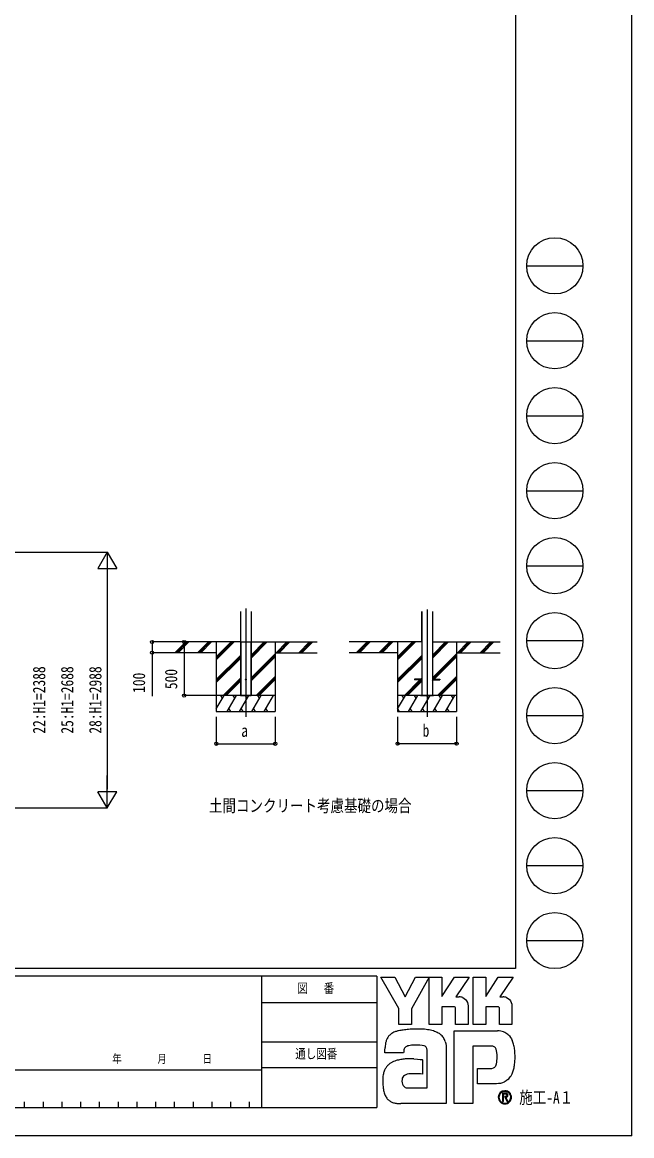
# Model space of a CAD drawing. Units: millimetres, scale not verified. Extents: x -14718 to 14718, y -10396 to 10396.
# Drawn here: x 9029 to 14718, y -10396 to 0 of the extents above; entities that cross this region are included whole.
import ezdxf
from ezdxf.enums import TextEntityAlignment as Align

# ---------------------------------------------------------------- set-up
doc = ezdxf.new("R2010")
doc.units = ezdxf.units.MM
doc.header["$LTSCALE"] = 50
for name, color, linetype in [('0-2_USER1', 3, 'Continuous'), ('0-3_YKK_12', 2, 'Continuous'), ('0-4_YKK_A1', 4, 'Continuous'), ('0-5_YKK_D', 6, 'Continuous'), ('0-6_YKK_ZWAK', 7, 'Continuous')]:
    doc.layers.add(name, color=color, linetype=linetype)
doc.styles.add('ＭＳ ゴシック', font='')
doc.styles.get('ＭＳ ゴシック').set_extended_font_data('MS Gothic')

msp = doc.modelspace()

# ---------------------------------------------------------------- linework, layer by layer
at = {"layer": '0-3_YKK_12'}
for p, q in [((11114.95, -5472.45), (11114.95, -6486.3)), ((12807.36, -5483.1), (12807.36, -6486.3))]:
    msp.add_line(p, q, dxfattribs=at)
at = {"layer": '0-4_YKK_A1'}
for p, q in [((11064.95, -5501.95), (11064.95, -6286.3)), ((11164.95, -5501.95), (11164.95, -6286.3)), ((11164.95, -5501.95), (11164.95, -6286.3)), ((12756.96, -5500.95), (12756.96, -5786.3)), ((12757.36, -5500.95), (12757.36, -6286.3)), ((12857.36, -5500.95), (12857.36, -6286.3)), ((12858.96, -5500.95), (12858.96, -5786.3)), ((11064.95, -5786.3), (10389, -5786.3)), ((10455.69, -5884.9), (10554.28, -5786.3)), ((10468.42, -5886.3), (10568.43, -5786.3)), ((10482.57, -5886.3), (10582.57, -5786.3)), ((10667.82, -5884.9), (10766.42, -5786.3)), ((10680.56, -5886.3), (10780.56, -5786.3)), ((10694.7, -5886.3), (10794.7, -5786.3)), ((10839.95, -5786.3), (10839.95, -6436.3)), ((10839.95, -5953.18), (11006.83, -5786.3)), ((10839.95, -5939.04), (10992.69, -5786.3)), ((10839.95, -5924.9), (10978.55, -5786.3)), ((11064.95, -5786.3), (11164.95, -5786.3)), ((11067.45, -5786.3), (11067.45, -6286.3)), ((11068.95, -5786.3), (11068.95, -6286.3)), ((11160.95, -5786.3), (11160.95, -6286.3)), ((11162.45, -5786.3), (11162.45, -6286.3)), ((11164.95, -5936.55), (11315.2, -5786.3)), ((11164.95, -5922.41), (11301.06, -5786.3)), ((11164.95, -5908.26), (11286.91, -5786.3)), ((11164.95, -5786.3), (11780.57, -5786.3)), ((11389.95, -5786.3), (11389.95, -6436.3)), ((11399.05, -5886.3), (11499.05, -5786.3)), ((11413.19, -5886.3), (11513.19, -5786.3)), ((11427.33, -5886.3), (11527.33, -5786.3)), ((11611.18, -5886.3), (11711.18, -5786.3)), ((11625.32, -5886.3), (11725.32, -5786.3)), ((11639.46, -5886.3), (11739.46, -5786.3)), ((12756.55, -5786.3), (12081.41, -5786.3)), ((12148.1, -5884.9), (12246.7, -5786.3)), ((12160.84, -5886.3), (12260.84, -5786.3)), ((12174.98, -5886.3), (12274.98, -5786.3)), ((12360.23, -5884.9), (12458.83, -5786.3)), ((12372.97, -5886.3), (12472.97, -5786.3)), ((12387.11, -5886.3), (12487.11, -5786.3)), ((12532.36, -5786.3), (12532.36, -6436.3)), ((12532.36, -5953.18), (12699.25, -5786.3)), ((12532.36, -5939.04), (12685.1, -5786.3)), ((12532.36, -5924.9), (12670.96, -5786.3)), ((12756.06, -5786.3), (12756.66, -5786.3)), ((12857.36, -5936.55), (13007.61, -5786.3)), ((12857.36, -5922.41), (12993.47, -5786.3)), ((12857.36, -5908.26), (12979.33, -5786.3)), ((12857.36, -5786.3), (12857.46, -5786.3)), ((12857.46, -5786.3), (12857.76, -5786.3)), ((12858.17, -5786.3), (13490.57, -5786.3)), ((12858.66, -5786.3), (12858.96, -5786.3)), ((13082.36, -5786.3), (13082.36, -6436.3)), ((13091.46, -5886.3), (13191.46, -5786.3)), ((13105.6, -5886.3), (13205.6, -5786.3)), ((13119.74, -5886.3), (13219.75, -5786.3)), ((13303.59, -5886.3), (13403.59, -5786.3)), ((13317.73, -5886.3), (13417.74, -5786.3)), ((13331.88, -5886.3), (13431.88, -5786.3)), ((10839.95, -5886.3), (10389, -5886.3)), ((10839.95, -6137.03), (11064.95, -5912.03)), ((11164.95, -6120.39), (11389.95, -5895.4)), ((11164.95, -6134.54), (11389.95, -5909.54)), ((11164.95, -6148.68), (11389.95, -5923.68)), ((11389.95, -5886.3), (11780.57, -5886.3)), ((12532.36, -5886.3), (12081.41, -5886.3)), ((12532.36, -6137.03), (12757.36, -5912.03)), ((12857.36, -6120.39), (13082.36, -5895.4)), ((12860.1, -6131.8), (13082.36, -5909.54)), ((12874.24, -6131.8), (13082.36, -5923.68)), ((13082.36, -5886.3), (13490.57, -5886.3)), ((10839.95, -6151.17), (11064.95, -5926.17)), ((10839.95, -6165.31), (11064.95, -5940.31)), ((12532.36, -6151.17), (12757.36, -5926.17)), ((12532.36, -6165.31), (12757.36, -5940.31)), ((10902.81, -6286.3), (11064.95, -6124.16)), ((11211.17, -6286.3), (11389.95, -6107.53)), ((11225.32, -6286.3), (11389.95, -6121.67)), ((12757.36, -6131.8), (12689.86, -6131.8)), ((12689.86, -6131.8), (12689.86, -6140.8)), ((12749.72, -6131.8), (12757.36, -6124.16)), ((12749.72, -6131.8), (12757.36, -6124.16)), ((12857.36, -6131.8), (12924.86, -6131.8)), ((12903.59, -6286.3), (13082.36, -6107.53)), ((12917.73, -6286.3), (13082.36, -6121.67)), ((12924.86, -6131.8), (12924.86, -6140.8)), ((10916.95, -6286.3), (11064.95, -6138.3)), ((10931.09, -6286.3), (11064.95, -6152.44)), ((11239.46, -6286.3), (11389.95, -6135.81)), ((12595.22, -6286.3), (12740.72, -6140.8)), ((12609.36, -6286.3), (12754.87, -6140.8)), ((12623.51, -6286.3), (12757.36, -6152.44)), ((12757.36, -6140.8), (12689.86, -6140.8)), ((12857.36, -6148.68), (12865.24, -6140.8)), ((12857.36, -6148.68), (12865.24, -6140.8)), ((12857.36, -6140.8), (12924.86, -6140.8)), ((12931.87, -6286.3), (13082.36, -6135.81)), ((11389.95, -6286.3), (10839.95, -6286.3)), ((10839.95, -6411.75), (10912.38, -6286.3)), ((10897.38, -6312.28), (10882.38, -6286.3)), ((10941.25, -6436.3), (11027.85, -6286.3)), ((11012.85, -6312.28), (10997.85, -6286.3)), ((11056.72, -6436.3), (11143.32, -6286.3)), ((11128.32, -6312.28), (11113.32, -6286.3)), ((11172.19, -6436.3), (11258.79, -6286.3)), ((11243.79, -6312.28), (11228.79, -6286.3)), ((11287.66, -6436.3), (11374.26, -6286.3)), ((13082.36, -6286.3), (12532.36, -6286.3)), ((12532.36, -6411.75), (12604.79, -6286.3)), ((12589.79, -6312.28), (12574.79, -6286.3)), ((12633.66, -6436.3), (12720.26, -6286.3)), ((12705.26, -6312.28), (12690.26, -6286.3)), ((12746.46, -6286.3), (12868.26, -6286.3)), ((12749.13, -6436.3), (12835.73, -6286.3)), ((12820.73, -6312.28), (12805.73, -6286.3)), ((12864.6, -6436.3), (12951.2, -6286.3)), ((12936.2, -6312.28), (12921.2, -6286.3)), ((12980.07, -6436.3), (13066.67, -6286.3)), ((13051.67, -6312.28), (13036.67, -6286.3)), ((10839.95, -6436.3), (11389.95, -6436.3)), ((10956.24, -6410.32), (10971.24, -6436.3)), ((11071.71, -6410.32), (11086.71, -6436.3)), ((11187.19, -6410.32), (11202.19, -6436.3)), ((11302.66, -6410.32), (11317.65, -6436.3)), ((12532.36, -6436.3), (13082.36, -6436.3)), ((12533.19, -6410.32), (12548.19, -6436.3)), ((12648.66, -6410.32), (12663.66, -6436.3)), ((12764.13, -6410.32), (12779.13, -6436.3)), ((12879.6, -6410.32), (12894.6, -6436.3)), ((12995.07, -6410.32), (13010.07, -6436.3))]:
    msp.add_line(p, q, dxfattribs=at)
for points in [[(11064.95, -5501.95), (11064.95, -6286.3), (11164.95, -6286.3)], [(12755.76, -5500.95), (12755.76, -5786.3), (12756.06, -5786.3)], [(12857.76, -5500.95), (12857.76, -5786.3), (12858.06, -5786.3), (12858.66, -5786.3)], [(12756.66, -5786.3), (12756.96, -5786.3), (12757.26, -5786.3), (12757.36, -5786.3)]]:
    msp.add_lwpolyline(points, dxfattribs=at)
msp.add_circle((11114.95, -6136.3), 5, dxfattribs=at)
at = {"layer": '0-5_YKK_D'}
for p, q in [((7455.96, -4948.13), (9823.57, -4948.13)), ((9822.57, -4948.13), (9735.07, -5099.69)), ((9822.57, -4948.13), (9910.07, -5099.69)), ((9822.57, -4948.13), (9822.57, -5251.24)), ((9735.07, -5099.69), (9910.07, -5099.69)), ((9822.57, -5123.13), (9822.57, -7161.13)), ((10388, -5786.3), (10238.95, -5786.3)), ((10539.95, -5786.3), (10539.95, -6286.3)), ((10388, -5886.3), (10238.95, -5886.3)), ((10838.95, -6286.3), (10538.95, -6286.3)), ((10839.95, -6486.3), (10839.95, -6737.3)), ((11389.95, -6486.3), (11389.95, -6737.3)), ((12532.36, -6486.3), (12532.36, -6736.3)), ((13082.36, -6486.3), (13082.36, -6736.3)), ((10839.95, -6736.3), (11389.95, -6736.3)), ((12532.36, -6735.3), (13082.36, -6735.3)), ((9822.57, -7336.13), (9822.57, -7033.02)), ((9822.57, -7336.13), (9735.07, -7184.58)), ((9910.07, -7184.58), (9735.07, -7184.58)), ((9822.57, -7336.13), (9910.07, -7184.58)), ((8226.02, -7336.13), (9823.57, -7336.13))]:
    msp.add_line(p, q, dxfattribs=at)
msp.add_lwpolyline([(10239.95, -5786.3), (10239.95, -5886.3), (10239.95, -6291.4)], dxfattribs=at)
for centre, radius in [((10239.95, -5786.3), 14.88), ((10539.95, -5786.3), 14.88), ((10239.95, -5886.3), 14.88), ((10539.95, -6286.3), 14.88), ((10839.95, -6736.3), 14.88), ((11389.95, -6736.3), 14.88), ((12532.36, -6735.3), 14.88), ((13082.36, -6735.3), 14.88), ((14715.1, -10393.8), 2.4)]:
    msp.add_circle(centre, radius, dxfattribs=at)
at = {"layer": '0-6_YKK_ZWAK'}
for p, q in [((13632.57, 9713.7), (13632.57, -8836.3)), ((13737.57, -2273.8), (14262.57, -2273.8)), ((13737.57, -2973.8), (14262.57, -2973.8)), ((13737.57, -3673.8), (14262.57, -3673.8)), ((13737.57, -4373.8), (14262.57, -4373.8)), ((13737.57, -5073.8), (14262.57, -5073.8)), ((13737.57, -5773.8), (14262.57, -5773.8)), ((13737.57, -6473.8), (14262.57, -6473.8)), ((13737.57, -7173.8), (14262.57, -7173.8)), ((13737.57, -7873.8), (14262.57, -7873.8)), ((13737.57, -8573.8), (14262.57, -8573.8)), ((13632.57, -8836.3), (-13667.43, -8836.3)), ((11261.32, -8906.3), (7647.57, -8906.3)), ((11261.32, -8906.3), (11261.32, -10131.3)), ((12337.57, -8906.3), (11261.32, -8906.3)), ((12337.57, -8906.3), (12337.57, -10131.3)), ((11261.32, -9151.3), (12337.57, -9151.3)), ((11261.32, -9518.8), (12337.57, -9518.8)), ((12337.57, -9763.8), (11261.32, -9763.8)), ((7647.57, -9781.3), (11261.32, -9781.3)), ((9047.57, -10078.8), (9047.57, -10131.3)), ((9222.57, -10078.8), (9222.57, -10131.3)), ((9397.57, -10078.8), (9397.57, -10131.3)), ((9572.57, -10078.8), (9572.57, -10131.3)), ((9747.57, -10078.8), (9747.57, -10131.3)), ((9922.57, -10078.8), (9922.57, -10131.3)), ((10097.57, -10078.8), (10097.57, -10131.3)), ((10272.57, -10078.8), (10272.57, -10131.3)), ((10447.57, -10078.8), (10447.57, -10131.3)), ((10622.57, -10078.8), (10622.57, -10131.3)), ((10797.57, -10078.8), (10797.57, -10131.3)), ((10972.57, -10078.8), (10972.57, -10131.3)), ((11147.57, -10078.8), (11147.57, -10131.3)), ((7647.57, -10131.3), (11261.32, -10131.3)), ((11261.32, -10131.3), (12337.57, -10131.3)), ((13533.36, -10092.73), (13533.36, -10092.73))]:
    msp.add_line(p, q, dxfattribs=at)
for points in [[(-14717.5, -10393.8), (14717.5, -10393.8), (14717.5, 10396.2), (-14717.5, 10396.2)], [(12376.07, -8916.8), (12504.91, -8916.8), (12601.65, -9099.15), (12698.14, -8916.8), (12827.07, -8916.8), (12661.85, -9210.77), (12661.85, -9358.27), (12544.34, -9358.27), (12544.34, -9206.8)]]:
    msp.add_lwpolyline(points, close=True, dxfattribs=at)
for points in [[(13056.91, -9191.93), (12945.69, -9191.93), (12945.69, -9358.14), (12827.2, -9358.14), (12827.2, -8916.8), (12945.69, -8916.8), (12945.69, -9097.35), (13062.24, -8916.8), (13201.44, -8916.8), (13076.56, -9099.54), (13080.98, -9099.54), (13085.87, -9099.54), (13090.88, -9099.54), (13095.71, -9099.54), (13100.03, -9099.54), (13103.51, -9099.54), (13105.84, -9099.54), (13106.68, -9099.54)], [(13466.29, -9191.93), (13355.19, -9191.93), (13355.19, -9358.27), (13236.64, -9358.27), (13236.64, -8916.8), (13355.19, -8916.8), (13355.19, -9097.35), (13471.61, -8916.8), (13610.81, -8916.8), (13485.93, -9099.54), (13490.4, -9099.54), (13495.31, -9099.54), (13500.33, -9099.54), (13505.15, -9099.54), (13509.45, -9099.54), (13512.91, -9099.54), (13515.22, -9099.54), (13516.06, -9099.54)], [(13140.77, -9106.55), (13154.92, -9114.63), (13166.9, -9125.17), (13176.54, -9137.72), (13183.64, -9151.82), (13188.04, -9167.04), (13189.54, -9182.92), (13189.54, -9358.56), (13073.94, -9358.56), (13073.94, -9208.73)], [(13550.19, -9106.55), (13564.38, -9114.63), (13576.41, -9125.17), (13586.09, -9137.72), (13593.24, -9151.82), (13597.66, -9167.04), (13599.18, -9182.92), (13599.18, -9358.27), (13483.31, -9358.27), (13483.31, -9208.73)], [(13401.04, -9559.07), (13234.18, -9559.07), (13234.18, -10096.3), (13059.31, -10096.3), (13059.31, -9416.57), (13465.73, -9416.57)], [(12616.79, -9561.89), (12608.65, -9566.47), (12602.31, -9572.06), (12597.51, -9578.59), (12594.02, -9585.98), (12591.62, -9594.16), (12590.06, -9603.04), (12589.12, -9612.56), (12588.55, -9622.64), (12413.61, -9623.06), (12414.12, -9599.13), (12415.09, -9572.25)], [(12976.98, -9515.88), (12981.95, -9535.96), (12984.76, -9557.45), (12985.65, -9580.35), (12985.65, -10096.3), (12563.43, -10096.3)], [(12683.81, -9678.15), (12716.93, -9680.33), (12742.96, -9683.25), (12759.99, -9685.98), (12766.09, -9687.61), (12766.09, -9821.45), (12746.73, -9819.41), (12725.5, -9818.26), (12703.76, -9817.82), (12682.9, -9817.88), (12664.29, -9818.27), (12649.29, -9818.78), (12639.29, -9819.23), (12635.65, -9819.42), (12620.52, -9822.19), (12607.47, -9826.52), (12596.51, -9832.44), (12587.63, -9839.99), (12580.84, -9849.19), (12576.14, -9860.07), (12573.53, -9872.65), (12573, -9886.97), (12574.67, -9902.71), (12578.01, -9915.73), (12582.82, -9926.26), (12588.89, -9934.56), (12596.01, -9940.88), (12603.97, -9945.47), (12612.56, -9948.57), (12621.56, -9950.43), (12807.42, -9950.43), (12807.42, -9606.56), (12807.47, -9599.74), (12807.12, -9593.08), (12806.24, -9586.65), (12804.75, -9580.56), (12802.52, -9574.89), (12799.45, -9569.72), (12795.43, -9565.14), (12790.36, -9561.24)], [(12790.36, -9561.24), (12779.46, -9556.96), (12762.03, -9553.33), (12739.79, -9550.66), (12714.48, -9549.23), (12687.79, -9549.34), (12661.47, -9551.29)], [(13575.5, -9464.59), (13586.9, -9478.99), (13595.45, -9492.93), (13601.41, -9505.55)], [(13460.39, -9662.29), (13460.17, -9640.01), (13459.11, -9619.94), (13456.6, -9602.32), (13452.03, -9587.37)], [(13560.97, -9872.2), (13544.82, -9884.75), (13528.01, -9894.62), (13510.64, -9901.98), (13492.85, -9907.02), (13474.77, -9909.91), (13456.52, -9910.83), (13276.76, -9910.83), (13276.76, -9769.62), (13378.13, -9769.62), (13396.82, -9769.36), (13413.25, -9767.77), (13427.35, -9763.63)], [(13561.12, -10017.89), (13561.04, -10015.84), (13560.78, -10013.86), (13560.36, -10011.97), (13559.77, -10010.16), (13559.01, -10008.44), (13558.09, -10006.83), (13557.02, -10005.33), (13555.78, -10003.94), (13554.16, -10002.51), (13552.36, -10001.26), (13550.39, -10000.2), (13548.26, -9999.32), (13545.97, -9998.64), (13543.54, -9998.15), (13540.97, -9997.85), (13538.27, -9997.75), (13511.74, -9997.75), (13511.74, -10075.79), (13519.76, -10075.79), (13519.76, -10005.71), (13538.27, -10005.71), (13540.18, -10005.77), (13541.98, -10005.96), (13543.66, -10006.27), (13545.22, -10006.7), (13546.65, -10007.25), (13547.95, -10007.91), (13549.11, -10008.69), (13550.13, -10009.58)], [(13553.26, -10017.89), (13552.77, -10021.64), (13551.43, -10024.6), (13549.41, -10026.85), (13546.91, -10028.49), (13544.1, -10029.6), (13541.17, -10030.29), (13538.29, -10030.64), (13535.65, -10030.73), (13528.71, -10030.73), (13532.21, -10036.69), (13555.13, -10076.05), (13564.3, -10076.05), (13542.2, -10038.17), (13544.27, -10037.76), (13546.24, -10037.23), (13548.12, -10036.6), (13549.88, -10035.86), (13551.54, -10035.01), (13553.08, -10034.05), (13554.49, -10032.99), (13555.78, -10031.81)]]:
    msp.add_lwpolyline(points, dxfattribs=at)
for centre in [(14000.07, -2273.8), (14000.07, -2973.8), (14000.07, -3673.8), (14000.07, -4373.8), (14000.07, -5073.8), (14000.07, -5773.8), (14000.07, -6473.8), (14000.07, -7173.8), (14000.07, -7873.8), (14000.07, -8573.8)]:
    msp.add_circle(centre, 262.5, dxfattribs=at)
for centre, radius, start, end in [((13106.86, -9186.96), 87.42, 78.26798, 90.11215), ((13108.11, -9180.6), 80.94, 66.19963, 78.22058), ((13516.23, -9187.12), 87.58, 78.27851, 90.10826), ((13517.43, -9180.98), 81.32, 66.2483, 78.23226), ((13057.53, -9208.33), 16.41, 358.57817, 92.1683), ((13466.98, -9208.25), 16.33, 358.29941, 92.43455), ((12547.26, -9546.83), 126.64, 122.60463, 137.83438), ((12564, -9573.91), 158.47, 108.37421, 122.42809), ((12590.52, -9668.22), 256.38, 100.93159, 107.35499), ((12677.19, -10088.66), 685.64, 97.86054, 101.37938), ((12717.87, -10371.33), 971.23, 94.90201, 97.9576), ((12720.64, -10393.96), 994, 91.6169, 94.94971), ((12716.79, -10233.01), 833.01, 87.51794, 91.66439), ((12727.61, -10001.02), 600.77, 81.92631, 87.59083), ((12759.56, -9782.11), 379.54, 73.67137, 82.05943), ((12806.94, -9623.51), 214.03, 60.60528, 73.9085), ((12826.34, -9584.83), 170.81, 52.17347, 59.90542), ((12843.69, -9562.37), 142.43, 43.55042, 52.14561), ((13459.09, -9603.55), 187.09, 78.73198, 87.96551), ((13464.58, -9575.49), 158.51, 69.03034, 78.69541), ((13469.69, -9561.85), 143.94, 59.39484, 68.9885), ((13472.06, -9557.7), 139.16, 50.3012, 59.3616), ((13471.19, -9558.68), 140.47, 42.05209, 50.28551), ((12732.32, -9590.4), 317.75, 171.55622, 176.72493), ((12624.64, -9574.33), 208.88, 163.48385, 171.57982), ((12570.62, -9558.31), 152.53, 152.2125, 163.4865), ((12547.28, -9546.24), 126.25, 138.03852, 152.12015), ((12662.97, -9671.5), 118.94, 102.4979, 112.84632), ((12685.98, -9770.78), 220.85, 96.37207, 102.75341), ((12853.25, -9553.13), 129.14, 34.48659, 43.50182), ((12853.31, -9552.93), 128.97, 25.58915, 34.43128), ((12841.84, -9558.31), 141.65, 17.43089, 25.54591), ((13402, -9644.84), 85.77, 77.94572, 90.63794), ((13409.45, -9609.86), 50.01, 60.20991, 77.92418), ((13401.82, -9598.64), 220.22, 14.76267, 25.00486), ((13266.76, -9635.45), 360.21, 7.9139, 14.95041), ((13414.28, -9600.77), 39.72, 39.8078, 59.75378), ((13407.49, -9605.96), 48.26, 22.65544, 39.38165), ((13062.71, -9664.32), 397.69, 355.2339, 0.29193), ((13131.85, -9655.07), 496.54, 2.54376, 8.01251), ((13054.52, -9659.14), 573.97, 357.76419, 2.60674), ((12547.25, -9843.14), 148.92, 142.04688, 153.80771), ((12542.16, -9839.5), 142.67, 130.60221, 141.94427), ((12550.56, -9849.6), 155.81, 120.60724, 130.53081), ((12567.15, -9877.81), 188.53, 112.58838, 120.58162), ((12589.48, -9931.45), 246.63, 106.61303, 112.59024), ((12624.58, -10049.45), 369.75, 99.87193, 106.59825), ((12644.25, -10160.25), 482.28, 94.78469, 99.91711), ((12653.83, -10270.5), 592.94, 90.80099, 94.81812), ((12655.28, -10352.59), 675.05, 87.57779, 90.82714), ((13411.02, -9726.8), 40.29, 293.91672, 314.09376), ((13405.52, -9721.95), 47.6, 314.78099, 333.92928), ((13370.17, -9704.78), 86.9, 334.00676, 347.34989), ((13273.74, -9682.45), 185.88, 347.14308, 355.40008), ((13346.92, -9711.71), 276.41, 339.22498, 347.31457), ((13192.02, -9675.57), 435.46, 347.15166, 352.97565), ((13076.59, -9660.56), 551.86, 352.8937, 357.82206), ((12733.47, -9881), 340.51, 174.55588, 182.47272), ((12631.44, -9871.23), 238.02, 164.97537, 174.56739), ((12573.6, -9855.81), 178.16, 153.89178, 164.94341), ((13444.3, -9740.65), 175.83, 311.57033, 318.66243), ((13423.95, -9722.8), 202.9, 318.67367, 325.29112), ((13476.26, -9761.79), 137.72, 326.23251, 339.61931), ((12923.74, -9878.01), 530.77, 181.90948, 187.89042), ((12700.42, -9909.42), 305.25, 187.80471, 196.36971), ((13533.46, -10037.46), 61.74, 90.09157, 179.92363), ((13533.45, -10037.35), 61.63, 44.93442, 90.08536), ((12582.52, -9944.25), 182.31, 196.3102, 208.20993), ((12531.17, -9971.58), 124.15, 208.29777, 223.35561), ((12519.59, -9981.77), 108.73, 223.64205, 239.63663), ((12529.2, -9964.28), 128.68, 239.8785, 253.65355), ((13533.08, -10037.53), 61.37, 179.86065, 225.14399), ((13533.07, -10037.26), 54.9, 134.8007, 180.12175), ((13532.85, -10037.62), 54.68, 179.75513, 225.29722), ((13533.37, -10037.54), 61.57, 224.94536, 269.98445), ((13533.23, -10036.95), 54.8, 89.86602, 135.149), ((13533.25, -10038.11), 54.62, 224.62822, 270.10973), ((13533.47, -10037.37), 55.21, 45.03108, 90.11509), ((13533.27, -10037.29), 55.44, 270.09072, 359.90926), ((13533.37, -10037.23), 61.88, 269.98802, 314.93777), ((13541.53, -10017.56), 11.73, 358.3894, 42.86139), ((13541.76, -10018.45), 19.37, 316.37674, 1.6565), ((13533.51, -10037.39), 55.2, 0.00643, 45.07115), ((13533.94, -10037.16), 61.15, 359.78949, 45.13288), ((13533.79, -10037.63), 61.3, 314.92572, 0.23508), ((12546.8, -9903.83), 191.64, 253.69102, 263.74909), ((12561.7, -9771.14), 325.16, 263.68487, 270.30455)]:
    msp.add_arc(centre, radius, start, end, dxfattribs=at)

# ---------------------------------------------------------------- texts
at = {"layer": '0-2_USER1', "style": 'ＭＳ ゴシック', "width": 0.8}
msp.add_text('土間コンクリート考慮基礎の場合', height=115.5, dxfattribs=at).set_placement((10771.5, -7407.3), align=Align.BOTTOM_LEFT)
at = {"layer": '0-5_YKK_D', "style": 'ＭＳ ゴシック', "width": 0.8}
for s, p in [('22:H1=2388', (9277.57, -6641.93)), ('25:H1=2688', (9540.07, -6641.93)), ('28:H1=2988', (9802.57, -6641.93)), ('100', (10209.95, -6261.4)), ('500', (10509.95, -6226.56))]:
    msp.add_text(s, height=115.5, rotation=90, dxfattribs=at).set_placement(p, align=Align.BOTTOM_LEFT)
for s, p in [('a', (11072.95, -6706.3)), ('b', (12765.36, -6705.3))]:
    msp.add_text(s, height=115.5, dxfattribs=at).set_placement(p, align=Align.BOTTOM_LEFT)
at = {"layer": '0-6_YKK_ZWAK', "style": 'ＭＳ ゴシック', "width": 0.8}
for s, height, p in [('図\u3000 番', 89.81, (11596.91, -9090.05)), ('年        月        日', 76.98, (9869.67, -9740.05)), ('通し図番', 89.81, (11577.31, -9702.55)), ('施工-A１', 115.5, (13667.57, -10131.3))]:
    msp.add_text(s, height=height, dxfattribs=at).set_placement(p, align=Align.BOTTOM_LEFT)

doc.saveas('drawing.dxf')
